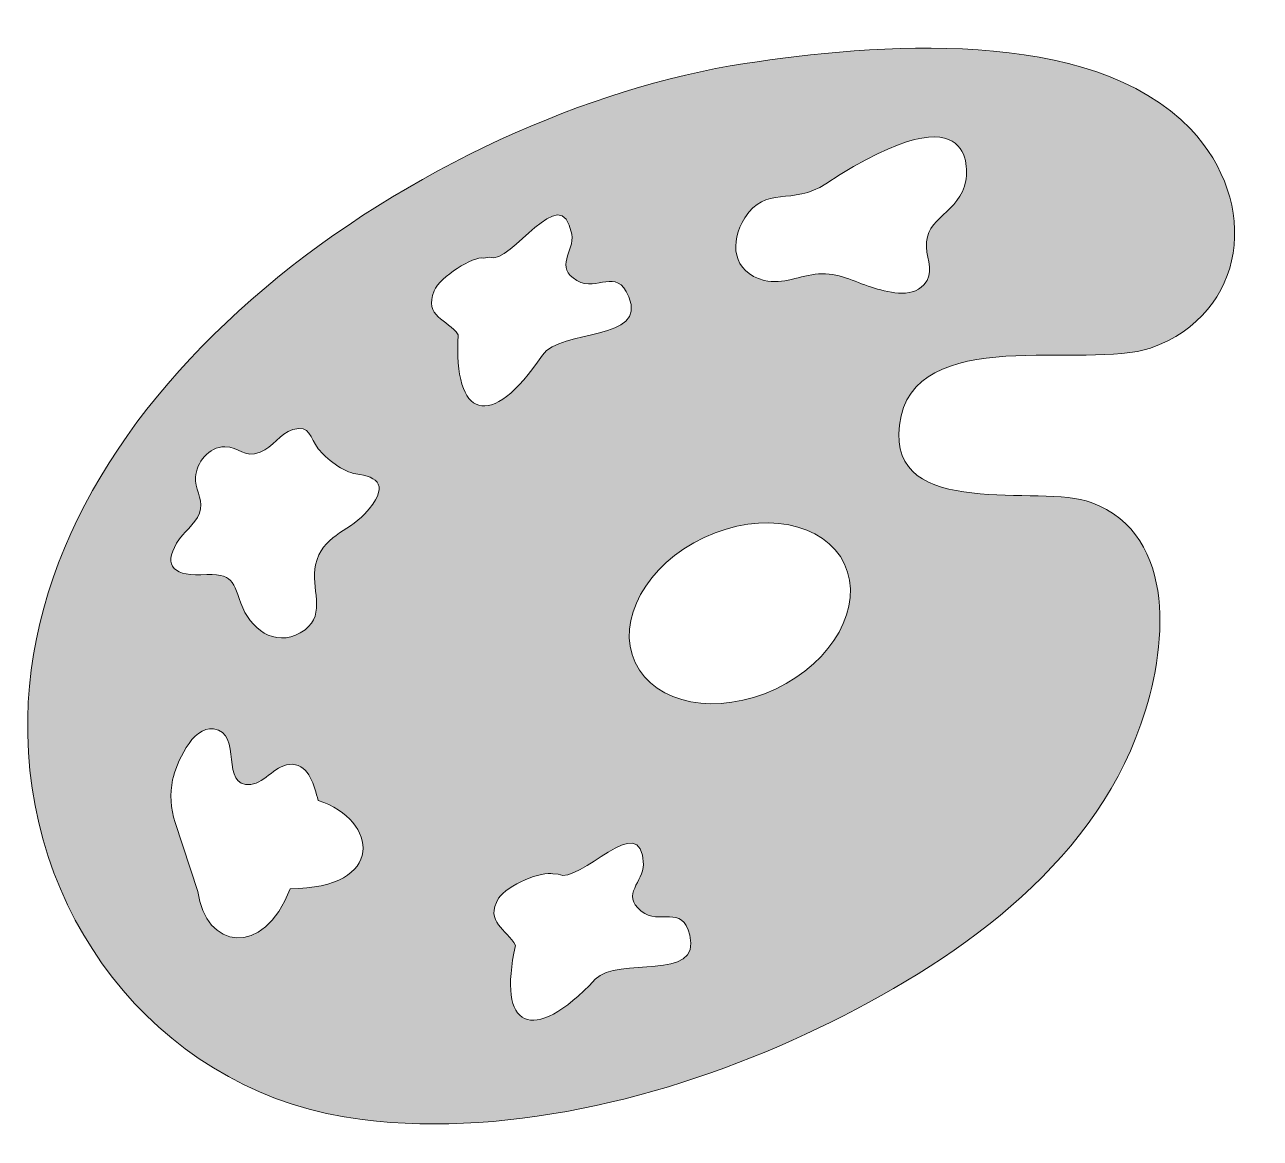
# Model space of a CAD drawing. Header units: inches. Extents: x 0 to 104, y -1 to 92.
import ezdxf

# ---------------------------------------------------------------- set-up
doc = ezdxf.new("R2010")
doc.units = ezdxf.units.IN
doc.header["$MEASUREMENT"] = 0
doc.layers.add('Layer 1', color=7, linetype='Continuous')

msp = doc.modelspace()

# ---------------------------------------------------------------- hatches: boundary and pattern name
at = {"layer": 'Layer 1', "true_color": 0xadb548}
h = msp.add_hatch(color=55, dxfattribs=at)
h.dxf.hatch_style = 2
edge = h.paths.add_edge_path()
edge.add_spline(control_points=[(94.52, 65.27), (102.7, 68.16), (103.75, 77.55), (97.87, 83.7), (89.49, 92.47), (71.11, 90.84), (60.37, 89.2), (47.29, 87.21), (31.89, 80.36), (19.91, 70.26), (8.19, 60.37), (-0.24, 47.37), (0.01, 32.76), (0.28, 16.49), (11.8, 2.37), (28.16, 0.36), (40.94, -1.21), (55.08, 2.53), (66.55, 8.05), (77.84, 13.48), (89.45, 21.48), (93.71, 33.62), (95.87, 39.79), (96.93, 49.49), (89.53, 52.28), (85.26, 53.89), (72.39, 50.63), (73.38, 58.79), (74.43, 67.46), (89.15, 63.38), (94.52, 65.27)], knot_values=[0, 0, 0, 0, 1, 1, 1, 2, 2, 2, 3, 3, 3, 4, 4, 4, 5, 5, 5, 6, 6, 6, 7, 7, 7, 8, 8, 8, 9, 9, 9, 10, 10, 10, 10], degree=3, periodic=1)
edge = h.paths.add_edge_path()
edge.add_spline(control_points=[(22.09, 19.79), (19.84, 13.85), (14.94, 14.75), (14.33, 19.56), (14.33, 19.56), (12.41, 25.36), (12.41, 25.36), (12.04, 26.53), (11.95, 27.75), (12.21, 28.95), (12.49, 30.27), (13.83, 33.46), (15.66, 33.23), (18.18, 32.92), (16.11, 28.25), (18.79, 28.56), (20.02, 28.71), (20.94, 30.32), (22.27, 30.25), (23.78, 30.17), (24.1, 28.42), (24.47, 27.22), (29.53, 25.55), (30.18, 19.78), (22.09, 19.79)], knot_values=[0, 0, 0, 0, 1, 1, 1, 2, 2, 2, 3, 3, 3, 4, 4, 4, 5, 5, 5, 6, 6, 6, 7, 7, 7, 8, 8, 8, 8], degree=3, periodic=1)
edge = h.paths.add_edge_path()
edge.add_spline(control_points=[(28.38, 51.32), (26.89, 49.71), (24.81, 49.53), (24.24, 47.03), (23.8, 45.08), (25.17, 42.94), (23.35, 41.57), (21.22, 39.98), (18.99, 41.35), (18.12, 43.41), (17.16, 45.69), (17.51, 46.34), (14.57, 46.2), (12.07, 46.09), (11.37, 47.2), (12.79, 49.21), (13.37, 50.04), (14.4, 50.7), (14.56, 51.74), (14.71, 52.63), (14.07, 53.49), (14.13, 54.4), (14.22, 55.62), (15.24, 56.98), (16.61, 56.97), (17.81, 56.97), (18.21, 55.97), (19.57, 56.5), (20.67, 56.93), (21.21, 58.08), (22.33, 58.41), (23.83, 58.84), (23.73, 57.71), (24.46, 56.79), (25.11, 55.99), (26.58, 54.83), (27.63, 54.69), (29.48, 54.44), (30.57, 53.7), (28.38, 51.32)], knot_values=[0, 0, 0, 0, 1, 1, 1, 2, 2, 2, 3, 3, 3, 4, 4, 4, 5, 5, 5, 6, 6, 6, 7, 7, 7, 8, 8, 8, 9, 9, 9, 10, 10, 10, 11, 11, 11, 12, 12, 12, 13, 13, 13, 13], degree=3, periodic=1)
edge = h.paths.add_edge_path()
edge.add_spline(control_points=[(36.25, 66.39), (35.34, 67.68), (33.32, 67.89), (34.22, 70.09), (34.71, 71.27), (37.53, 73.01), (38.39, 72.84), (38.39, 72.84), (38.85, 72.9), (38.85, 72.9), (40.75, 72.21), (44.92, 79.62), (45.8, 74.85), (46.06, 73.39), (44.29, 72.07), (46.23, 70.95), (48, 69.93), (49.52, 72.15), (50.6, 69.59), (52.22, 65.78), (44.87, 66.94), (43.33, 64.66), (38.97, 58.18), (35.81, 59.34), (36.25, 66.39)], knot_values=[0, 0, 0, 0, 1, 1, 1, 2, 2, 2, 3, 3, 3, 4, 4, 4, 5, 5, 5, 6, 6, 6, 7, 7, 7, 8, 8, 8, 8], degree=3, periodic=1)
edge = h.paths.add_edge_path()
edge.add_spline(control_points=[(47.78, 12.17), (42.44, 6.47), (39.5, 8.11), (41.07, 15), (40.37, 16.42), (38.41, 16.95), (39.65, 18.98), (40.32, 20.07), (43.38, 21.33), (44.21, 21.03), (44.21, 21.03), (44.67, 21.01), (44.67, 21.01), (46.43, 20.03), (51.73, 26.68), (51.83, 21.83), (51.87, 20.35), (49.9, 19.32), (51.64, 17.91), (53.23, 16.62), (55.08, 18.57), (55.74, 15.88), (56.73, 11.85), (49.66, 14.17), (47.78, 12.17)], knot_values=[0, 0, 0, 0, 1, 1, 1, 2, 2, 2, 3, 3, 3, 4, 4, 4, 5, 5, 5, 6, 6, 6, 7, 7, 7, 8, 8, 8, 8], degree=3, periodic=1)
edge = h.paths.add_edge_path()
edge.add_spline(control_points=[(62.95, 36.58), (58.08, 34.29), (52.79, 35.29), (51.14, 38.81), (49.48, 42.34), (52.08, 47.05), (56.95, 49.33), (61.82, 51.62), (67.11, 50.62), (68.76, 47.1), (70.42, 43.58), (67.81, 38.87), (62.95, 36.58)], knot_values=[0, 0, 0, 0, 1, 1, 1, 2, 2, 2, 3, 3, 3, 4, 4, 4, 4], degree=3, periodic=1)
edge = h.paths.add_edge_path()
edge.add_spline(control_points=[(71.03, 70.39), (69.53, 70.87), (68.2, 71.63), (66.57, 71.51), (65.03, 71.4), (63.59, 70.56), (62, 70.96), (59.31, 71.65), (59.07, 74.17), (60.37, 76.23), (62.1, 78.97), (64.35, 77.22), (67.2, 79.09), (80.51, 87.79), (78.98, 79.37), (78.98, 79.37), (78.46, 76.57), (75.51, 76.33), (75.65, 73.75), (75.72, 72.62), (76.34, 71.57), (75.43, 70.58), (74.35, 69.41), (72.31, 69.98), (71.03, 70.39)], knot_values=[0, 0, 0, 0, 1, 1, 1, 2, 2, 2, 3, 3, 3, 4, 4, 4, 5, 5, 5, 6, 6, 6, 7, 7, 7, 8, 8, 8, 8], degree=3, periodic=1)

# ---------------------------------------------------------------- linework, layer by layer
at = {"layer": 'Layer 1', "lineweight": 0}
for points, knots in [([(94.52, 65.27), (102.7, 68.16), (103.75, 77.55), (97.87, 83.7), (89.49, 92.47), (71.11, 90.84), (60.37, 89.2), (47.29, 87.21), (31.89, 80.36), (19.91, 70.26), (8.19, 60.37), (-0.24, 47.37), (0.01, 32.76), (0.28, 16.49), (11.8, 2.37), (28.16, 0.36), (40.94, -1.21), (55.08, 2.53), (66.55, 8.05), (77.84, 13.48), (89.45, 21.48), (93.71, 33.62), (95.87, 39.79), (96.93, 49.49), (89.53, 52.28), (85.26, 53.89), (72.39, 50.63), (73.38, 58.79), (74.43, 67.46), (89.15, 63.38), (94.52, 65.27)], [0, 0, 0, 0, 1, 1, 1, 2, 2, 2, 3, 3, 3, 4, 4, 4, 5, 5, 5, 6, 6, 6, 7, 7, 7, 8, 8, 8, 9, 9, 9, 10, 10, 10, 10]), ([(71.03, 70.39), (69.53, 70.87), (68.2, 71.63), (66.57, 71.51), (65.03, 71.4), (63.59, 70.56), (62, 70.96), (59.31, 71.65), (59.07, 74.17), (60.37, 76.23), (62.1, 78.97), (64.35, 77.22), (67.2, 79.09), (80.51, 87.79), (78.98, 79.37), (78.98, 79.37), (78.46, 76.57), (75.51, 76.33), (75.65, 73.75), (75.72, 72.62), (76.34, 71.57), (75.43, 70.58), (74.35, 69.41), (72.31, 69.98), (71.03, 70.39)], [0, 0, 0, 0, 1, 1, 1, 2, 2, 2, 3, 3, 3, 4, 4, 4, 5, 5, 5, 6, 6, 6, 7, 7, 7, 8, 8, 8, 8]), ([(36.25, 66.39), (35.34, 67.68), (33.32, 67.89), (34.22, 70.09), (34.71, 71.27), (37.53, 73.01), (38.39, 72.84), (38.39, 72.84), (38.85, 72.9), (38.85, 72.9), (40.75, 72.21), (44.92, 79.62), (45.8, 74.85), (46.06, 73.39), (44.29, 72.07), (46.23, 70.95), (48, 69.93), (49.52, 72.15), (50.6, 69.59), (52.22, 65.78), (44.87, 66.94), (43.33, 64.66), (38.97, 58.18), (35.81, 59.34), (36.25, 66.39)], [0, 0, 0, 0, 1, 1, 1, 2, 2, 2, 3, 3, 3, 4, 4, 4, 5, 5, 5, 6, 6, 6, 7, 7, 7, 8, 8, 8, 8]), ([(28.38, 51.32), (26.89, 49.71), (24.81, 49.53), (24.24, 47.03), (23.8, 45.08), (25.17, 42.94), (23.35, 41.57), (21.22, 39.98), (18.99, 41.35), (18.12, 43.41), (17.16, 45.69), (17.51, 46.34), (14.57, 46.2), (12.07, 46.09), (11.37, 47.2), (12.79, 49.21), (13.37, 50.04), (14.4, 50.7), (14.56, 51.74), (14.71, 52.63), (14.07, 53.49), (14.13, 54.4), (14.22, 55.62), (15.24, 56.98), (16.61, 56.97), (17.81, 56.97), (18.21, 55.97), (19.57, 56.5), (20.67, 56.93), (21.21, 58.08), (22.33, 58.41), (23.83, 58.84), (23.73, 57.71), (24.46, 56.79), (25.11, 55.99), (26.58, 54.83), (27.63, 54.69), (29.48, 54.44), (30.57, 53.7), (28.38, 51.32)], [0, 0, 0, 0, 1, 1, 1, 2, 2, 2, 3, 3, 3, 4, 4, 4, 5, 5, 5, 6, 6, 6, 7, 7, 7, 8, 8, 8, 9, 9, 9, 10, 10, 10, 11, 11, 11, 12, 12, 12, 13, 13, 13, 13]), ([(62.95, 36.58), (58.08, 34.29), (52.79, 35.29), (51.14, 38.81), (49.48, 42.34), (52.08, 47.05), (56.95, 49.33), (61.82, 51.62), (67.11, 50.62), (68.76, 47.1), (70.42, 43.58), (67.81, 38.87), (62.95, 36.58)], [0, 0, 0, 0, 1, 1, 1, 2, 2, 2, 3, 3, 3, 4, 4, 4, 4]), ([(22.09, 19.79), (19.84, 13.85), (14.94, 14.75), (14.33, 19.56), (14.33, 19.56), (12.41, 25.36), (12.41, 25.36), (12.04, 26.53), (11.95, 27.75), (12.21, 28.95), (12.49, 30.27), (13.83, 33.46), (15.66, 33.23), (18.18, 32.92), (16.11, 28.25), (18.79, 28.56), (20.02, 28.71), (20.94, 30.32), (22.27, 30.25), (23.78, 30.17), (24.1, 28.42), (24.47, 27.22), (29.53, 25.55), (30.18, 19.78), (22.09, 19.79)], [0, 0, 0, 0, 1, 1, 1, 2, 2, 2, 3, 3, 3, 4, 4, 4, 5, 5, 5, 6, 6, 6, 7, 7, 7, 8, 8, 8, 8]), ([(47.78, 12.17), (42.44, 6.47), (39.5, 8.11), (41.07, 15), (40.37, 16.42), (38.41, 16.95), (39.65, 18.98), (40.32, 20.07), (43.38, 21.33), (44.21, 21.03), (44.21, 21.03), (44.67, 21.01), (44.67, 21.01), (46.43, 20.03), (51.73, 26.68), (51.83, 21.83), (51.87, 20.35), (49.9, 19.32), (51.64, 17.91), (53.23, 16.62), (55.08, 18.57), (55.74, 15.88), (56.73, 11.85), (49.66, 14.17), (47.78, 12.17)], [0, 0, 0, 0, 1, 1, 1, 2, 2, 2, 3, 3, 3, 4, 4, 4, 5, 5, 5, 6, 6, 6, 7, 7, 7, 8, 8, 8, 8])]:
    msp.add_open_spline(points, degree=3, knots=knots, dxfattribs=at)

doc.saveas('drawing.dxf')
